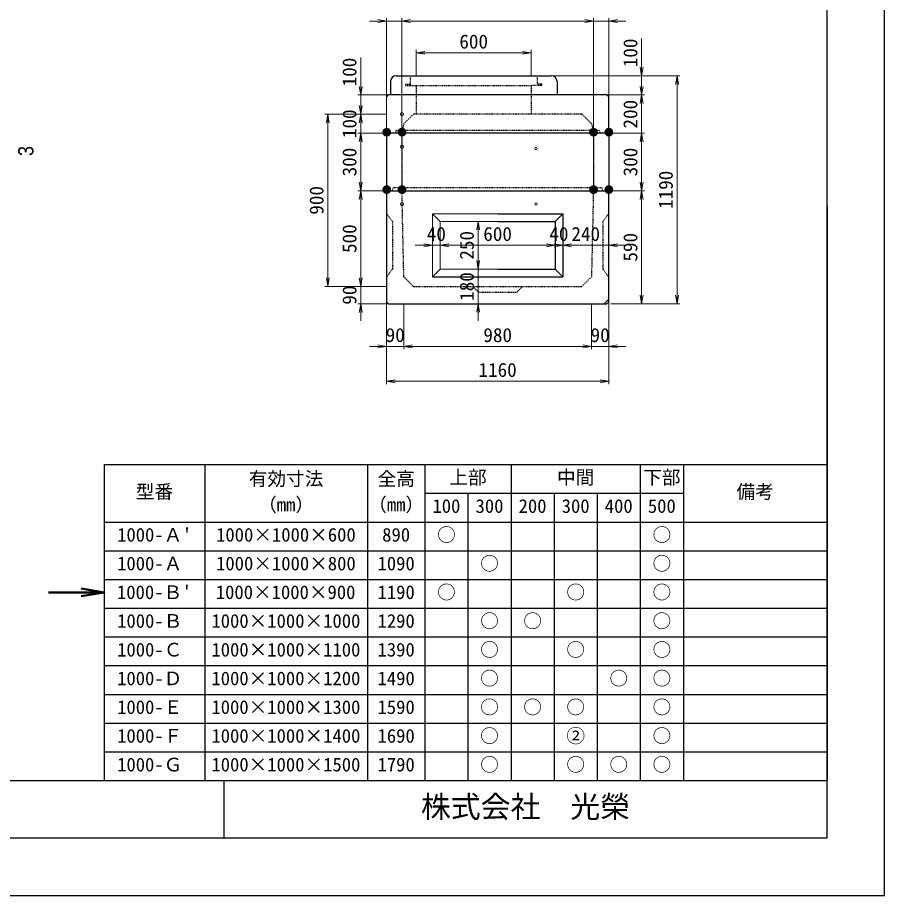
# Model space of a CAD drawing. Units: millimetres, scale not verified. Extents: x -210 to 210, y -148 to 148.
# Drawn here: x 59.1 to 210, y -148.5 to 4.3 of the extents above; entities that cross this region are included whole.
import ezdxf
from ezdxf.enums import TextEntityAlignment as Align

# ---------------------------------------------------------------- set-up
doc = ezdxf.new("R2010")
doc.units = ezdxf.units.MM
doc.linetypes.add('USER2', pattern=[4.7625, 3.175, -1.5875])
doc.layers.add('0-0', color=7, linetype='Continuous')
for name, color, linetype, lineweight in [('0-1_0', 9, 'Continuous', 25), ('0-2_dims', 2, 'Continuous', 13), ('0-3_pen1実線', 4, 'Continuous', 13), ('0-4_pen2実線', 3, 'Continuous', 13), ('0-5_pen3実線', 7, 'Continuous', 25), ('0-6_pen4実線', 6, 'Continuous', 25), ('0-8_pen2破線', 3, 'USER2', 25), ('0-B_draw', 7, 'Continuous', 13)]:
    doc.layers.add(name, color=color, linetype=linetype, lineweight=lineweight)
doc.styles.add('ＭＳ ゴシック', font='')
doc.styles.add('ＭＳ Ｐゴシック', font='')
doc.styles.get('ＭＳ ゴシック').set_extended_font_data('MS Gothic')
doc.styles.get('ＭＳ Ｐゴシック').set_extended_font_data('MS PGothic')

# ---------------------------------------------------------------- blocks, each defined once
blk = doc.blocks.new('部分図 1')
at = {"layer": '0-1_0'}
blk.add_lwpolyline([(0, 0), (12600, 0), (12600, 8910), (0, 8910)], close=True, dxfattribs=at)
at = {"layer": '0-2_dims', "lineweight": 18}
for p, q in [((10000, 4566.2), (9910, 4566.2)), ((10000, 3678.92), (10000, 4581.2)), ((10080, 4566.2), (10000, 4566.2)), ((10080, 3680.7), (10080, 4581.2)), ((10080, 3680.7), (10080, 4581.2)), ((11080, 4566.2), (10080, 4566.2)), ((10080, 4566.2), (10170, 4566.2)), ((11080, 4566.2), (10990, 4566.2)), ((11080, 3680.7), (11080, 4581.2)), ((11080, 3680.7), (11080, 4581.2)), ((11160, 4566.2), (11080, 4566.2)), ((11160, 3680.7), (11160, 4581.2)), ((11160, 4566.2), (11250, 4566.2)), ((11332, 4280), (11332, 4475)), ((10155, 4280.5), (10155, 4415)), ((10755, 4280.5), (10755, 4415)), ((9865, 4180), (9865, 4375)), ((10155, 4400), (10755, 4400)), ((10860.5, 4280), (11347, 4280)), ((10860.5, 4280), (11532, 4280)), ((11332, 4280), (11332, 4180)), ((11332, 4180), (11332, 4270)), ((11517, 4280), (11517, 3090)), ((10019.5, 4180), (9850, 4180)), ((9865, 4180), (9865, 4080)), ((11150.5, 4180), (11347, 4180)), ((11150.5, 4180), (11347, 4180)), ((11332, 4180), (11332, 4090)), ((11332, 4180), (11332, 3980)), ((9865, 4080), (9865, 4170)), ((9999, 4080), (9678, 4080)), ((9693, 4080), (9693, 3180)), ((9999.5, 4080), (9850, 4080)), ((9999.5, 4080), (9850, 4080)), ((9865, 4080), (9865, 3990)), ((9865, 4080), (9865, 3980)), ((9999.5, 3980), (9850, 3980)), ((9999.5, 3980), (9850, 3980)), ((9865, 3980), (9865, 3890)), ((9865, 3980), (9865, 3680)), ((11160.5, 3980), (11347, 3980)), ((11160.5, 3980), (11347, 3980)), ((11332, 3980), (11332, 3890)), ((11332, 3980), (11332, 3680)), ((9999.5, 3680), (9850, 3680)), ((9999, 3680), (9850, 3680)), ((9865, 3680), (9865, 3180)), ((11161, 3680), (11347, 3680)), ((11161.5, 3680), (11347, 3680)), ((11332, 3680), (11332, 3090)), ((10450.5, 3520.2), (10493, 3520.2)), ((10478, 3520.2), (10478, 3270.2)), ((10240, 3395.2), (10150, 3395.2)), ((10240, 3395.2), (10240, 3410.2)), ((10240, 3395.2), (10280, 3395.2)), ((10280, 3395.2), (10280, 3410.2)), ((10280, 3395.2), (10280, 3410.2)), ((10280, 3395.2), (10370, 3395.2)), ((10280, 3395.2), (10880, 3395.2)), ((10880, 3395.2), (10790, 3395.2)), ((10920, 3395.2), (10830, 3395.2)), ((10880, 3395.2), (10880, 3410.2)), ((10880, 3395.2), (10880, 3410.2)), ((10880, 3395.2), (10920, 3395.2)), ((10920, 3395.2), (10920, 3410.2)), ((10920, 3395.2), (10920, 3410.2)), ((10920, 3395.2), (11010, 3395.2)), ((10920, 3395.2), (11160, 3395.2)), ((11160, 3395.2), (11160, 3410.2)), ((11160, 3395.2), (11250, 3395.2)), ((10478, 3270.2), (10478, 3360.2)), ((9865, 3180), (9865, 3270)), ((10478, 3270.2), (10493, 3270.2)), ((10478, 3270.2), (10493, 3270.2)), ((10478, 3270.2), (10478, 3090.2)), ((9999, 3180), (9678, 3180)), ((9999.5, 3180), (9850, 3180)), ((9999.5, 3180), (9850, 3180)), ((9865, 3180), (9865, 3090)), ((10000, 3119.5), (10000, 2852.2)), ((11160, 3129.1), (11160, 2852.2)), ((10009.5, 3090), (9850, 3090)), ((9865, 3090), (9865, 3000)), ((10090.3, 3083.5), (10090.3, 2852.2)), ((10090.3, 3083), (10090.3, 2852.2)), ((10478, 3090.2), (10493, 3090.2)), ((10478, 3090.2), (10478, 3000.2)), ((11070.5, 3089.7), (11070.5, 2852.2)), ((11070.5, 3089.7), (11070.5, 2852.2)), ((11170.5, 3090), (11347, 3090)), ((11171, 3090), (11532, 3090)), ((10000, 3026.7), (10000, 2670.2)), ((11160, 3026.7), (11160, 2670.2)), ((10000, 2867.2), (9910, 2867.2)), ((10000, 2867.2), (10090.3, 2867.2)), ((10090.3, 2867.2), (10180.3, 2867.2)), ((10090.3, 2867.2), (11070.5, 2867.2)), ((11070.5, 2867.2), (10980.5, 2867.2)), ((11070.5, 2867.2), (11160, 2867.2)), ((11160, 2867.2), (11250, 2867.2)), ((10000, 2685.2), (11160, 2685.2))]:
    blk.add_line(p, q, dxfattribs=at)
at = {"layer": '0-2_dims', "lineweight": 50}
blk.add_line((8525, 1582), (8235, 1582), dxfattribs=at)
at = {"layer": '0-2_dims', "lineweight": 18}
for points in [[(9955, 4558.7), (10000, 4566.2), (9955, 4573.7)], [(10125, 4573.7), (10080, 4566.2), (10125, 4558.7)], [(10125, 4573.7), (10080, 4566.2), (10125, 4558.7)], [(11035, 4558.7), (11080, 4566.2), (11035, 4573.7)], [(11035, 4558.7), (11080, 4566.2), (11035, 4573.7)], [(11205, 4573.7), (11160, 4566.2), (11205, 4558.7)], [(10200, 4407.5), (10155, 4400), (10200, 4392.5)], [(10710, 4392.5), (10755, 4400), (10710, 4407.5)], [(11324.5, 4325), (11332, 4280), (11339.5, 4325)], [(11524.5, 4235), (11517, 4280), (11509.5, 4235)], [(9857.5, 4225), (9865, 4180), (9872.5, 4225)], [(11324.5, 4225), (11332, 4180), (11339.5, 4225)], [(11339.5, 4135), (11332, 4180), (11324.5, 4135)], [(9857.5, 4125), (9865, 4080), (9872.5, 4125)], [(9700.5, 4035), (9693, 4080), (9685.5, 4035)], [(9872.5, 4035), (9865, 4080), (9857.5, 4035)], [(9872.5, 3935), (9865, 3980), (9857.5, 3935)], [(9872.5, 3935), (9865, 3980), (9857.5, 3935)], [(11339.5, 3935), (11332, 3980), (11324.5, 3935)], [(11339.5, 3935), (11332, 3980), (11324.5, 3935)], [(9857.5, 3725), (9865, 3680), (9872.5, 3725)], [(11324.5, 3725), (11332, 3680), (11339.5, 3725)], [(9872.5, 3635), (9865, 3680), (9857.5, 3635)], [(11339.5, 3635), (11332, 3680), (11324.5, 3635)], [(10485.5, 3475.2), (10478, 3520.2), (10470.5, 3475.2)], [(10195, 3387.7), (10240, 3395.2), (10195, 3402.7)], [(10325, 3402.7), (10280, 3395.2), (10325, 3387.7)], [(10325, 3402.7), (10280, 3395.2), (10325, 3387.7)], [(10835, 3387.7), (10880, 3395.2), (10835, 3402.7)], [(10835, 3387.7), (10880, 3395.2), (10835, 3402.7)], [(10875, 3387.7), (10920, 3395.2), (10875, 3402.7)], [(10965, 3402.7), (10920, 3395.2), (10965, 3387.7)], [(11205, 3402.7), (11160, 3395.2), (11205, 3387.7)], [(10470.5, 3315.2), (10478, 3270.2), (10485.5, 3315.2)], [(10470.5, 3315.2), (10478, 3270.2), (10485.5, 3315.2)], [(9685.5, 3225), (9693, 3180), (9700.5, 3225)], [(9857.5, 3225), (9865, 3180), (9872.5, 3225)], [(9857.5, 3225), (9865, 3180), (9872.5, 3225)], [(11324.5, 3135), (11332, 3090), (11339.5, 3135)], [(11509.5, 3135), (11517, 3090), (11524.5, 3135)], [(9872.5, 3045), (9865, 3090), (9857.5, 3045)], [(10485.5, 3045.2), (10478, 3090.2), (10470.5, 3045.2)], [(9955, 2859.7), (10000, 2867.2), (9955, 2874.7)], [(10135.3, 2874.7), (10090.3, 2867.2), (10135.3, 2859.7)], [(10135.3, 2874.7), (10090.3, 2867.2), (10135.3, 2859.7)], [(11025.5, 2859.7), (11070.5, 2867.2), (11025.5, 2874.7)], [(11025.5, 2859.7), (11070.5, 2867.2), (11025.5, 2874.7)], [(11205, 2874.7), (11160, 2867.2), (11205, 2859.7)], [(10045, 2692.7), (10000, 2685.2), (10045, 2677.7)], [(11115, 2677.7), (11160, 2685.2), (11115, 2692.7)]]:
    blk.add_lwpolyline(points, dxfattribs=at)
at = {"layer": '0-2_dims', "lineweight": 50}
blk.add_lwpolyline([(8405, 1562), (8525, 1582), (8405, 1602)], dxfattribs=at)
at = {"layer": '0-3_pen1実線'}
for p, q in [((10755, 4227.02), (10757.98, 4230)), ((11136.55, 3090.2), (11160, 3113.65))]:
    blk.add_line(p, q, dxfattribs=at)
at = {"layer": '0-4_pen2実線'}
blk.add_line((10811, 4236), (10811, 4230), dxfattribs=at)
for centre, radius in [((10080, 4080), 8), ((10080, 3910), 8), ((10780, 3900), 6), ((10080, 3610.2), 8), ((10780, 3610.2), 6)]:
    blk.add_circle(centre, radius, dxfattribs=at)
at = {"layer": '0-5_pen3実線'}
for p, q in [((10050, 4280), (10860, 4280)), ((10020, 4250), (10020, 4180)), ((10890, 4250), (10890, 4180)), ((11150, 4180), (10010, 4180)), ((11160, 4170), (11150, 4180)), ((11160, 3980), (11160, 4170)), ((10000, 3980), (10000, 3680)), ((11160, 3980), (10000, 3980)), ((11160, 3980), (11160, 3680)), ((10000, 3680), (11160, 3680)), ((11160, 3100.2), (11160, 3680.2)), ((10580, 3560.2), (10920, 3560.2)), ((10920, 3560.2), (10880, 3520.2)), ((10920, 3560.2), (10920, 3230.2)), ((10580, 3270.2), (10880, 3270.2)), ((10880, 3270.2), (10920, 3230.2)), ((10240, 3230.2), (10920, 3230.2)), ((10010, 3090.2), (11150, 3090.2)), ((11160, 3100.2), (11150, 3090.2)), ((9050, 2250), (9050, 600)), ((9900, 2250), (9900, 600)), ((10200, 2250), (10200, 600)), ((10650, 2250), (10650, 600)), ((11325, 2250), (11325, 600)), ((11550, 2250), (11550, 600)), ((10200, 2100), (11550, 2100)), ((10425, 2100), (10425, 600)), ((10875, 2100), (10875, 600)), ((11100, 2100), (11100, 600)), ((8525, 1950), (12300, 1950)), ((8525, 1800), (12300, 1800)), ((8525, 1650), (12300, 1650)), ((8525, 1500), (12300, 1500)), ((8525, 1350), (12300, 1350)), ((8525, 1200), (12300, 1200)), ((8525, 1050), (12300, 1050)), ((8525, 900), (12300, 900)), ((8525, 750), (12300, 750))]:
    blk.add_line(p, q, dxfattribs=at)
for points in [[(10000, 3680.2), (10000, 3100.2), (10010, 3090.2)], [(10580, 3520.2), (10880, 3520.2), (10880, 3270.2)]]:
    blk.add_lwpolyline(points, dxfattribs=at)
for centre, start, end in [((10050, 4250), 90, 180), ((10860, 4250), 0, 90)]:
    blk.add_arc(centre, 30, start, end, dxfattribs=at)
at = {"layer": '0-6_pen4実線'}
for p, q in [((12300, 3600), (12300, 2100)), ((8525, 2250), (12300, 2250)), ((8525, 2250), (8525, 600)), ((12300, 2100), (12300, 600)), ((300, 600), (12300, 600)), ((9150, 600), (9150, 300))]:
    blk.add_line(p, q, dxfattribs=at)
blk.add_lwpolyline([(300, 300), (12300, 300), (12300, 8610), (300, 8610)], close=True, dxfattribs=at)
at = {"layer": '0-8_pen2破線'}
for p, q in [((10123, 4280), (10123, 4230)), ((10787, 4280), (10787, 4236)), ((10099, 4236), (10123, 4236)), ((10155, 4230), (10155, 4180)), ((10811, 4230), (10755, 4230)), ((10755, 4230), (10755, 4180)), ((10811, 4236), (10787, 4236)), ((10155, 4180), (10155, 4080)), ((10755, 4180), (10755, 4080)), ((10090, 4030), (10140, 4080)), ((10580, 4080), (10140, 4080)), ((11020, 4080), (10580, 4080)), ((11020, 4080), (11070, 4030)), ((10050, 3995), (10045, 3980)), ((10580, 3995), (10050, 3995)), ((10090, 4030), (10080, 3995)), ((11110, 3995), (10580, 3995)), ((11070, 4030), (11080, 3995)), ((11110, 3995), (11115, 3980)), ((10080, 3980), (10080, 3695)), ((11080, 3980), (11080, 3695)), ((10030, 3680), (10035, 3695)), ((10580, 3695), (10035, 3695)), ((10090, 3230.2), (10080, 3680.2)), ((11125, 3695), (10580, 3695)), ((11080, 3680.2), (11070, 3230.2)), ((11130, 3680), (11125, 3695)), ((11160, 3560.2), (11130, 3520.2)), ((11130, 3520.2), (11130, 3270.2)), ((11130, 3270.2), (11160, 3230.2)), ((10140, 3180.2), (10090, 3230.2)), ((11070, 3230.2), (11020, 3180.2)), ((10140, 3180.2), (11020, 3180.2)), ((10480, 3150.2), (10450, 3180.2))]:
    blk.add_line(p, q, dxfattribs=at)
for points in [[(10099, 4236), (10099, 4230), (10755, 4230)], [(10000, 3560.2), (10030, 3520.2), (10030, 3270.2), (10000, 3230.2)], [(10480, 3150.2), (10680, 3150.2), (10710, 3180.2)]]:
    blk.add_lwpolyline(points, dxfattribs=at)
at = {"layer": '0-B_draw'}
for p, q in [((10000, 4170), (10010, 4180)), ((10000, 4170), (10000, 3980)), ((10240, 3560.2), (10240, 3230.2)), ((10240, 3560.2), (10280, 3520.2)), ((10240, 3560.2), (10580, 3560.2)), ((10280, 3520.2), (10280, 3270.2)), ((10280, 3520.2), (10580, 3520.2)), ((10280, 3270.2), (10240, 3230.2)), ((10280, 3270.2), (10580, 3270.2))]:
    blk.add_line(p, q, dxfattribs=at)
at = {"layer": '0-2_dims', "color": 7, "style": 'ＭＳ ゴシック'}
for s, p in [('600', (10380, 4400.5)), ('40', (10210, 3395.7)), ('600', (10505, 3395.7)), ('40', (10850, 3395.7)), ('240', (10965, 3395.7)), ('90', (9995.15, 2867.7)), ('980', (10505.4, 2867.7)), ('90', (11065.25, 2867.7)), ('1160', (10480, 2685.7))]:
    blk.add_text(s, height=73.31, dxfattribs=at).set_placement(p, align=Align.BOTTOM_LEFT)
for s, p in [('100', (11331.5, 4325)), ('100', (9864.5, 4225)), ('200', (11331.5, 4005)), ('100', (9864.5, 3955)), ('300', (9864.5, 3755)), ('300', (11331.5, 3755)), ('1190', (11516.5, 3585)), ('900', (9692.5, 3555)), ('500', (9864.5, 3355)), ('250', (10477.5, 3320.2)), ('590', (11331.5, 3310)), ('180', (10477.5, 3105.2)), ('90', (9864.5, 3085))]:
    blk.add_text(s, height=73.31, rotation=90, dxfattribs=at).set_placement(p, align=Align.BOTTOM_LEFT)
at = {"layer": '0-2_dims', "color": 1, "style": 'ＭＳ ゴシック'}
for p in [(9975, 3954.9), (10054.8, 3955.6), (11054.8, 3955), (11135, 3955.3)]:
    blk.add_text('●', height=36.66, dxfattribs=at).set_placement(p, align=Align.BOTTOM_LEFT)
at = {"layer": '0-2_dims', "color": 7, "style": 'ＭＳ Ｐゴシック', "width": 0.9}
blk.add_text('3', height=79.98, rotation=90, dxfattribs=at).set_placement((8179.68, 3861.22), align=Align.BOTTOM_LEFT)
at = {"layer": '0-2_dims', "style": 'ＭＳ ゴシック'}
for p in [(9975, 3655.16), (10055, 3655.2), (11054.99, 3655.16), (11135, 3655.2)]:
    blk.add_text('●', height=36.66, dxfattribs=at).set_placement(p, align=Align.BOTTOM_LEFT)
at = {"layer": '0-5_pen3実線', "style": 'ＭＳ ゴシック'}
for s, height, p in [('有効寸法', 71.47, (9280.03, 2118.76)), ('全高', 71.47, (9952.52, 2118.76)), ('上部', 71.51, (10327.46, 2126.23)), ('中間', 71.46, (10890.02, 2126.26)), ('下部', 71.52, (11339.95, 2126.23)), ('型番', 71.47, (8690.02, 2051.26)), ('備考', 71.45, (11827.54, 2051.27)), ('（mm）', 71.49, (9328.73, 1983.74)), ('（mm）', 71.49, (9903.73, 1983.74)), ('100', 71.47, (10239.39, 1976.26)), ('300', 71.47, (10464.39, 1976.26)), ('200', 71.47, (10689.39, 1976.26)), ('300', 71.47, (10914.39, 1976.26)), ('400', 71.46, (11139.4, 1976.27)), ('500', 71.47, (11364.39, 1976.26)), ('○', 71.37, (10263.83, 1826.33)), ('○', 71.37, (11388.83, 1826.33)), ("1000-Ａ'", 71.47, (8592.52, 1826.26)), ('1000×1000×600', 71.48, (9109.39, 1826.25)), ('890', 71.47, (9976.89, 1826.26)), ('1000-Ａ ', 71.47, (8592.54, 1676.26)), ('1000×1000×800', 71.48, (9109.39, 1676.25)), ('1090', 71.47, (9952.51, 1676.26)), ('○', 71.37, (10488.83, 1676.33)), ('○', 71.37, (11388.83, 1676.33)), ("1000-Ｂ'", 71.47, (8591.69, 1526.26)), ('1000×1000×900', 71.48, (9107.84, 1526.25)), ('1190', 71.47, (9952.51, 1526.26)), ('○', 71.37, (10263.83, 1526.33)), ('○', 71.37, (10938.83, 1526.33)), ('○', 71.37, (11388.83, 1526.33)), ('1000-Ｂ ', 71.47, (8592.54, 1376.26)), ('1000×1000×1000', 71.48, (9085.01, 1376.25)), ('1290', 71.47, (9952.51, 1376.26)), ('○', 71.37, (10488.83, 1376.33)), ('○', 71.37, (10713.83, 1376.33)), ('○', 71.37, (11388.83, 1376.33)), ('1000-Ｃ ', 71.47, (8592.54, 1226.26)), ('1000×1000×1100', 71.48, (9085.01, 1226.25)), ('1390', 71.47, (9952.51, 1226.26)), ('○', 71.37, (10488.83, 1226.33)), ('○', 71.37, (10938.83, 1226.33)), ('○', 71.37, (11388.83, 1226.33)), ('1000-Ｄ ', 71.47, (8592.53, 1076.26)), ('1000×1000×1200', 71.48, (9085.01, 1076.25)), ('1490', 71.47, (9952.51, 1076.26)), ('○', 71.37, (10488.83, 1076.33)), ('○', 71.37, (11163.83, 1076.33)), ('○', 71.37, (11388.83, 1076.33)), ('1000-Ｅ ', 71.47, (8592.52, 926.26)), ('1000×1000×1300', 71.48, (9085.01, 926.25)), ('1590', 71.47, (9952.51, 926.26)), ('○', 71.37, (10488.83, 926.33)), ('○', 71.37, (10713.83, 926.33)), ('○', 71.37, (10938.83, 926.33)), ('○', 71.37, (11388.83, 926.33)), ('○', 71.37, (10488.83, 776.33)), ('②', 71.47, (10938.76, 776.26)), ('○', 71.37, (11388.83, 776.33)), ('1000-Ｆ ', 71.46, (8592.56, 776.27)), ('1000×1000×1400', 71.48, (9085.01, 776.25)), ('1690', 71.47, (9952.51, 776.26)), ('1000-Ｇ ', 71.47, (8592.52, 626.26)), ('1000×1000×1500', 71.48, (9085.01, 626.25)), ('1790', 71.47, (9952.51, 626.26)), ('○', 71.37, (10488.83, 626.33)), ('○', 71.37, (10938.83, 626.33)), ('○', 71.37, (11163.83, 626.33)), ('○', 71.37, (11388.83, 626.33)), ('株式会社\u3000光榮', 114.4, (10179.07, 372.01))]:
    blk.add_text(s, height=height, dxfattribs=at).set_placement(p, align=Align.BOTTOM_LEFT)

msp = doc.modelspace()

# ---------------------------------------------------------------- block references
at = {"layer": '0-0', "xscale": 0.0333333, "yscale": 0.0333333}
msp.add_blockref('部分図 1', (-210, -148.5), dxfattribs=at)

doc.saveas('drawing.dxf')
